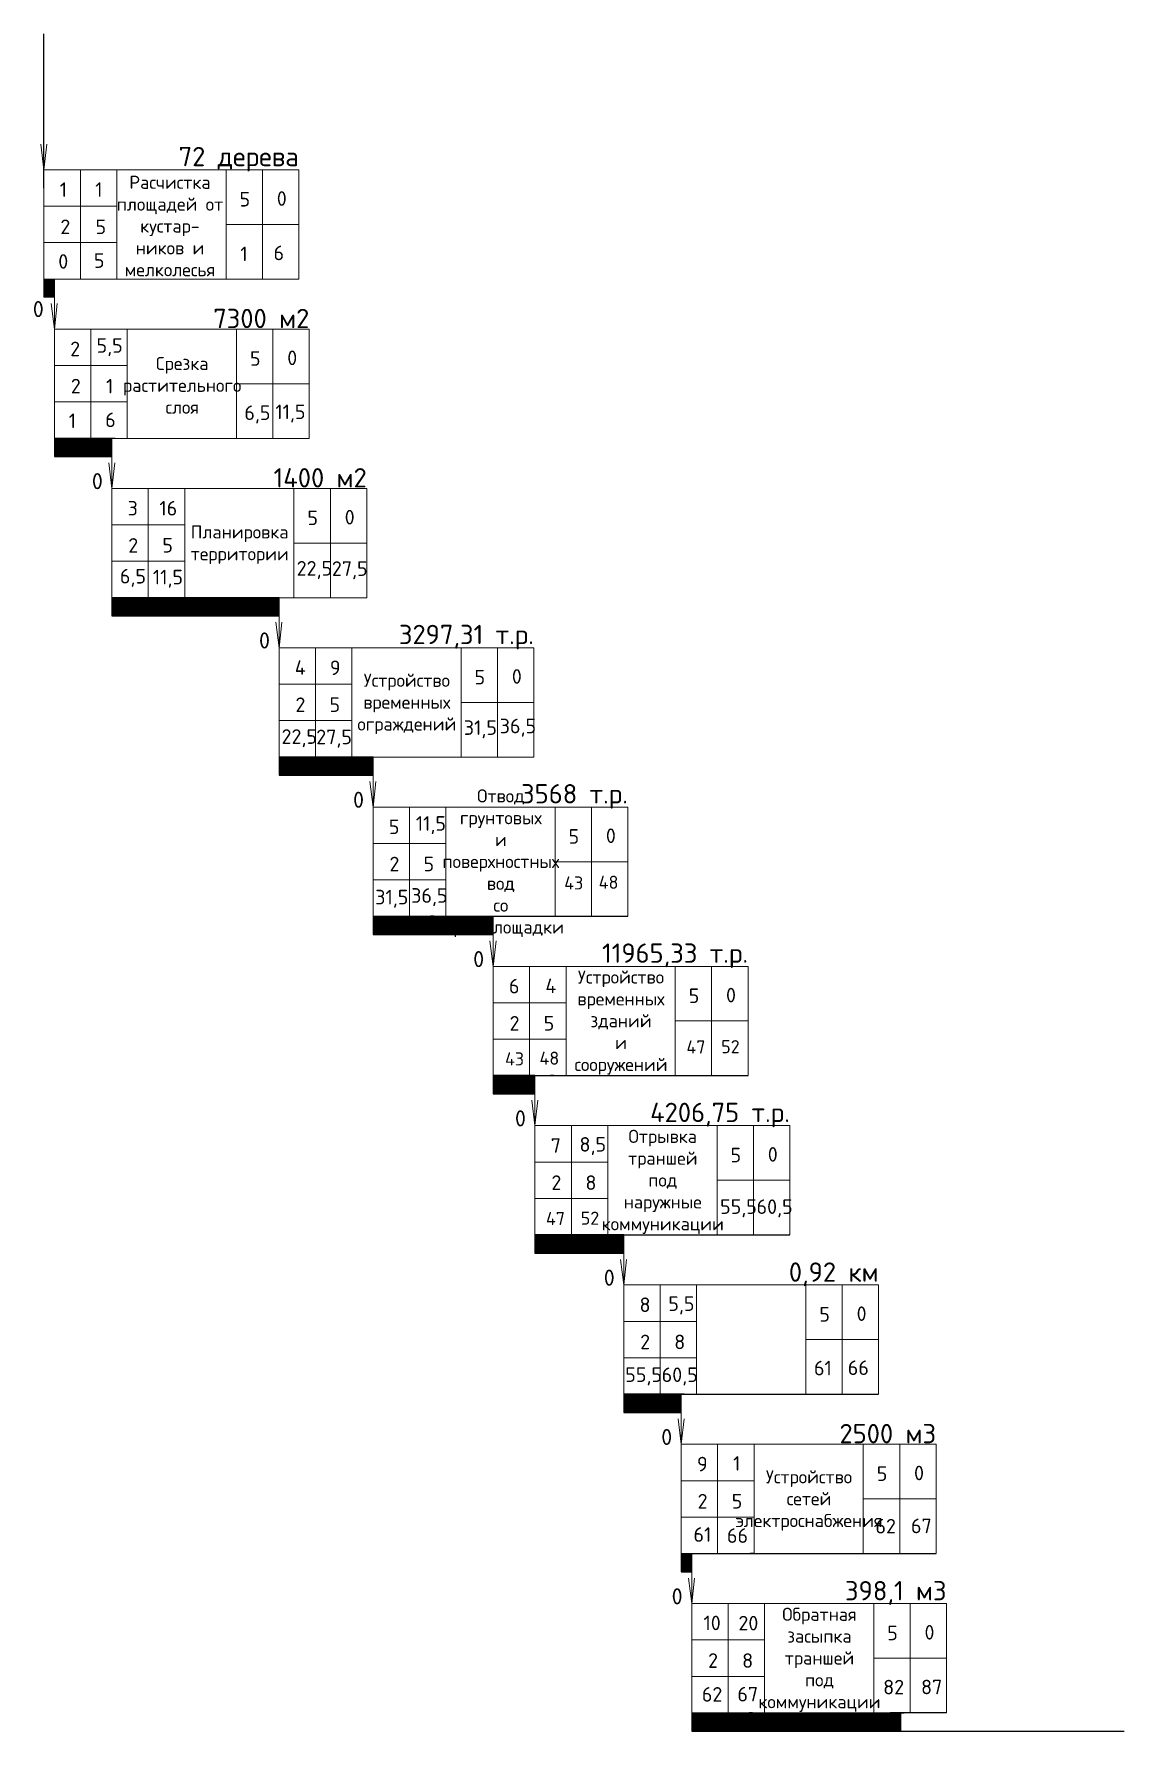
# Model space of a CAD drawing. Header units: millimetres. Extents: x -152693 to 518302, y -31658 to 793547.
# Drawn here: x -56301 to -39575, y 49087 to 75118 of the extents above; entities that cross this region are included whole.
import ezdxf

# ---------------------------------------------------------------- set-up
doc = ezdxf.new("R2010")
doc.units = ezdxf.units.MM
doc.styles.add('PDF ISOCPEUR', font='isocpeur.ttf')
doc.styles.add('ГОСТ 450', font='isocpeur.ttf', dxfattribs={"height": 450})

msp = doc.modelspace()

# ---------------------------------------------------------------- hatches: boundary and pattern name
at = {"lineweight": 20}
h = msp.add_hatch(color=1, dxfattribs=at)
h.dxf.hatch_style = 1
h.paths.add_polyline_path([(-56147.20368, 71078.40591), (-55986.91465, 71078.40591), (-55986.91465, 71357.75878), (-56147.20368, 71357.75878)])
h = msp.add_hatch(color=1, dxfattribs=at)
h.dxf.hatch_style = 1
h.paths.add_polyline_path([(-55986.91465, 68634.89492), (-55826.62561, 68634.89492), (-55826.62561, 68914.24779), (-55986.91465, 68914.24779)])
h = msp.add_hatch(color=1, dxfattribs=at)
h.dxf.hatch_style = 1
h.paths.add_polyline_path([(-55826.62561, 68634.89492), (-55666.33658, 68634.89492), (-55666.33658, 68914.24779), (-55826.62561, 68914.24779)])
h = msp.add_hatch(color=1, dxfattribs=at)
h.dxf.hatch_style = 1
h.paths.add_polyline_path([(-55666.33658, 68634.89492), (-55506.04755, 68634.89492), (-55506.04755, 68914.24779), (-55666.33658, 68914.24779)])
h = msp.add_hatch(color=1, dxfattribs=at)
h.dxf.hatch_style = 1
h.paths.add_polyline_path([(-55506.04755, 68634.89492), (-55345.75852, 68634.89492), (-55345.75852, 68914.24779), (-55506.04755, 68914.24779)])
h = msp.add_hatch(color=1, dxfattribs=at)
h.dxf.hatch_style = 1
h.paths.add_polyline_path([(-55345.75852, 68634.89492), (-55185.46949, 68634.89492), (-55185.46949, 68914.24779), (-55345.75852, 68914.24779)])
h = msp.add_hatch(color=1, dxfattribs=at)
h.dxf.hatch_style = 1
h.paths.add_polyline_path([(-55265.614, 68634.89492), (-55105.32497, 68634.89492), (-55105.32497, 68914.24779), (-55265.614, 68914.24779)])
h = msp.add_hatch(color=1, dxfattribs=at)
h.dxf.hatch_style = 1
h.paths.add_polyline_path([(-55105.32497, 66191.38394), (-54945.03594, 66191.38394), (-54945.03594, 66470.73681), (-55105.32497, 66470.73681)])
h = msp.add_hatch(color=1, dxfattribs=at)
h.dxf.hatch_style = 1
h.paths.add_polyline_path([(-54945.03594, 66191.38394), (-54784.74691, 66191.38394), (-54784.74691, 66470.73681), (-54945.03594, 66470.73681)])
h = msp.add_hatch(color=1, dxfattribs=at)
h.dxf.hatch_style = 1
h.paths.add_polyline_path([(-54784.74691, 66191.38394), (-54624.45788, 66191.38394), (-54624.45788, 66470.73681), (-54784.74691, 66470.73681)])
h = msp.add_hatch(color=1, dxfattribs=at)
h.dxf.hatch_style = 1
h.paths.add_polyline_path([(-54624.45788, 66191.38394), (-54464.16885, 66191.38394), (-54464.16885, 66470.73681), (-54624.45788, 66470.73681)])
h = msp.add_hatch(color=1, dxfattribs=at)
h.dxf.hatch_style = 1
h.paths.add_polyline_path([(-54464.16885, 66191.38394), (-54303.87982, 66191.38394), (-54303.87982, 66470.73681), (-54464.16885, 66470.73681)])
h = msp.add_hatch(color=1, dxfattribs=at)
h.dxf.hatch_style = 1
h.paths.add_polyline_path([(-54303.87982, 66191.38394), (-54143.59078, 66191.38394), (-54143.59078, 66470.73681), (-54303.87982, 66470.73681)])
h = msp.add_hatch(color=1, dxfattribs=at)
h.dxf.hatch_style = 1
h.paths.add_polyline_path([(-54143.59078, 66191.38394), (-53983.30175, 66191.38394), (-53983.30175, 66470.73681), (-54143.59078, 66470.73681)])
h = msp.add_hatch(color=1, dxfattribs=at)
h.dxf.hatch_style = 1
h.paths.add_polyline_path([(-53983.30175, 66191.38394), (-53823.01272, 66191.38394), (-53823.01272, 66470.73681), (-53983.30175, 66470.73681)])
h = msp.add_hatch(color=1, dxfattribs=at)
h.dxf.hatch_style = 1
h.paths.add_polyline_path([(-53823.01272, 66191.38394), (-53662.72369, 66191.38394), (-53662.72369, 66470.73681), (-53823.01272, 66470.73681)])
h = msp.add_hatch(color=1, dxfattribs=at)
h.dxf.hatch_style = 1
h.paths.add_polyline_path([(-53662.72369, 66191.38394), (-53502.43466, 66191.38394), (-53502.43466, 66470.73681), (-53662.72369, 66470.73681)])
h = msp.add_hatch(color=1, dxfattribs=at)
h.dxf.hatch_style = 1
h.paths.add_polyline_path([(-53502.43466, 66191.38394), (-53342.14563, 66191.38394), (-53342.14563, 66470.73681), (-53502.43466, 66470.73681)])
h = msp.add_hatch(color=1, dxfattribs=at)
h.dxf.hatch_style = 1
h.paths.add_polyline_path([(-53342.14563, 66191.38394), (-53181.8566, 66191.38394), (-53181.8566, 66470.73681), (-53342.14563, 66470.73681)])
h = msp.add_hatch(color=1, dxfattribs=at)
h.dxf.hatch_style = 1
h.paths.add_polyline_path([(-53181.8566, 66191.38394), (-53021.56756, 66191.38394), (-53021.56756, 66470.73681), (-53181.8566, 66470.73681)])
h = msp.add_hatch(color=1, dxfattribs=at)
h.dxf.hatch_style = 1
h.paths.add_polyline_path([(-53021.56756, 66191.38394), (-52861.27853, 66191.38394), (-52861.27853, 66470.73681), (-53021.56756, 66470.73681)])
h = msp.add_hatch(color=1, dxfattribs=at)
h.dxf.hatch_style = 1
h.paths.add_polyline_path([(-52861.27853, 66191.38394), (-52700.9895, 66191.38394), (-52700.9895, 66470.73681), (-52861.27853, 66470.73681)])
h = msp.add_hatch(color=1, dxfattribs=at)
h.dxf.hatch_style = 1
h.paths.add_polyline_path([(-52700.9895, 66191.38394), (-52540.70047, 66191.38394), (-52540.70047, 66470.73681), (-52700.9895, 66470.73681)])
h = msp.add_hatch(color=1, dxfattribs=at)
h.dxf.hatch_style = 1
h.paths.add_polyline_path([(-52540.70047, 63747.87295), (-52380.41144, 63747.87295), (-52380.41144, 64027.22582), (-52540.70047, 64027.22582)])
h = msp.add_hatch(color=1, dxfattribs=at)
h.dxf.hatch_style = 1
h.paths.add_polyline_path([(-52380.41144, 63747.87295), (-52220.12241, 63747.87295), (-52220.12241, 64027.22582), (-52380.41144, 64027.22582)])
h = msp.add_hatch(color=1, dxfattribs=at)
h.dxf.hatch_style = 1
h.paths.add_polyline_path([(-52220.12241, 63747.87295), (-52059.83338, 63747.87295), (-52059.83338, 64027.22582), (-52220.12241, 64027.22582)])
h = msp.add_hatch(color=1, dxfattribs=at)
h.dxf.hatch_style = 1
h.paths.add_polyline_path([(-52059.83338, 63747.87295), (-51899.54434, 63747.87295), (-51899.54434, 64027.22582), (-52059.83338, 64027.22582)])
h = msp.add_hatch(color=1, dxfattribs=at)
h.dxf.hatch_style = 1
h.paths.add_polyline_path([(-51899.54434, 63747.87295), (-51739.25531, 63747.87295), (-51739.25531, 64027.22582), (-51899.54434, 64027.22582)])
h = msp.add_hatch(color=1, dxfattribs=at)
h.dxf.hatch_style = 1
h.paths.add_polyline_path([(-51819.39983, 63747.87295), (-51659.1108, 63747.87295), (-51659.1108, 64027.22582), (-51819.39983, 64027.22582)])
h = msp.add_hatch(color=1, dxfattribs=at)
h.dxf.hatch_style = 1
h.paths.add_polyline_path([(-51659.1108, 63747.87295), (-51498.82177, 63747.87295), (-51498.82177, 64027.22582), (-51659.1108, 64027.22582)])
h = msp.add_hatch(color=1, dxfattribs=at)
h.dxf.hatch_style = 1
h.paths.add_polyline_path([(-51498.82177, 63747.87295), (-51338.53273, 63747.87295), (-51338.53273, 64027.22582), (-51498.82177, 64027.22582)])
h = msp.add_hatch(color=1, dxfattribs=at)
h.dxf.hatch_style = 1
h.paths.add_polyline_path([(-51338.53273, 63747.87295), (-51178.2437, 63747.87295), (-51178.2437, 64027.22582), (-51338.53273, 64027.22582)])
h = msp.add_hatch(color=1, dxfattribs=at)
h.dxf.hatch_style = 1
h.paths.add_polyline_path([(-51258.38822, 63747.87295), (-51098.09919, 63747.87295), (-51098.09919, 64027.22582), (-51258.38822, 64027.22582)])
h = msp.add_hatch(color=1, dxfattribs=at)
h.dxf.hatch_style = 1
h.paths.add_polyline_path([(-51098.09919, 61304.36197), (-50937.81016, 61304.36197), (-50937.81016, 61583.71484), (-51098.09919, 61583.71484)])
h = msp.add_hatch(color=1, dxfattribs=at)
h.dxf.hatch_style = 1
h.paths.add_polyline_path([(-50937.81016, 61304.36197), (-50777.52112, 61304.36197), (-50777.52112, 61583.71484), (-50937.81016, 61583.71484)])
h = msp.add_hatch(color=1, dxfattribs=at)
h.dxf.hatch_style = 1
h.paths.add_polyline_path([(-50777.52112, 61304.36197), (-50617.23209, 61304.36197), (-50617.23209, 61583.71484), (-50777.52112, 61583.71484)])
h = msp.add_hatch(color=1, dxfattribs=at)
h.dxf.hatch_style = 1
h.paths.add_polyline_path([(-50617.23209, 61304.36197), (-50456.94306, 61304.36197), (-50456.94306, 61583.71484), (-50617.23209, 61583.71484)])
h = msp.add_hatch(color=1, dxfattribs=at)
h.dxf.hatch_style = 1
h.paths.add_polyline_path([(-50456.94306, 61304.36197), (-50296.65403, 61304.36197), (-50296.65403, 61583.71484), (-50456.94306, 61583.71484)])
h = msp.add_hatch(color=1, dxfattribs=at)
h.dxf.hatch_style = 1
h.paths.add_polyline_path([(-50376.79855, 61304.36197), (-50216.50951, 61304.36197), (-50216.50951, 61583.71484), (-50376.79855, 61583.71484)])
h = msp.add_hatch(color=1, dxfattribs=at)
h.dxf.hatch_style = 1
h.paths.add_polyline_path([(-50216.50951, 61304.36197), (-50056.22048, 61304.36197), (-50056.22048, 61583.71484), (-50216.50951, 61583.71484)])
h = msp.add_hatch(color=1, dxfattribs=at)
h.dxf.hatch_style = 1
h.paths.add_polyline_path([(-50056.22048, 61304.36197), (-49895.93145, 61304.36197), (-49895.93145, 61583.71484), (-50056.22048, 61583.71484)])
h = msp.add_hatch(color=1, dxfattribs=at)
h.dxf.hatch_style = 1
h.paths.add_polyline_path([(-49895.93145, 61304.36197), (-49735.64242, 61304.36197), (-49735.64242, 61583.71484), (-49895.93145, 61583.71484)])
h = msp.add_hatch(color=1, dxfattribs=at)
h.dxf.hatch_style = 1
h.paths.add_polyline_path([(-49735.64242, 61304.36197), (-49575.35339, 61304.36197), (-49575.35339, 61583.71484), (-49735.64242, 61583.71484)])
h = msp.add_hatch(color=1, dxfattribs=at)
h.dxf.hatch_style = 1
h.paths.add_polyline_path([(-49575.35339, 61304.36197), (-49415.06436, 61304.36197), (-49415.06436, 61583.71484), (-49575.35339, 61583.71484)])
h = msp.add_hatch(color=1, dxfattribs=at)
h.dxf.hatch_style = 1
h.paths.add_polyline_path([(-49415.06436, 61304.36197), (-49254.77533, 61304.36197), (-49254.77533, 61583.71484), (-49415.06436, 61583.71484)])
h = msp.add_hatch(color=1, dxfattribs=at)
h.dxf.hatch_style = 1
h.paths.add_polyline_path([(-49254.77533, 58860.85098), (-49094.48629, 58860.85098), (-49094.48629, 59140.20385), (-49254.77533, 59140.20385)])
h = msp.add_hatch(color=1, dxfattribs=at)
h.dxf.hatch_style = 1
h.paths.add_polyline_path([(-49094.48629, 58860.85098), (-48934.19726, 58860.85098), (-48934.19726, 59140.20385), (-49094.48629, 59140.20385)])
h = msp.add_hatch(color=1, dxfattribs=at)
h.dxf.hatch_style = 1
h.paths.add_polyline_path([(-48934.19726, 58860.85098), (-48773.90823, 58860.85098), (-48773.90823, 59140.20385), (-48934.19726, 59140.20385)])
h = msp.add_hatch(color=1, dxfattribs=at)
h.dxf.hatch_style = 1
h.paths.add_polyline_path([(-48773.90823, 58860.85098), (-48613.6192, 58860.85098), (-48613.6192, 59140.20385), (-48773.90823, 59140.20385)])
h = msp.add_hatch(color=1, dxfattribs=at)
h.dxf.hatch_style = 1
h.paths.add_polyline_path([(-48613.6192, 56417.34), (-48453.33017, 56417.34), (-48453.33017, 56696.69287), (-48613.6192, 56696.69287)])
h = msp.add_hatch(color=1, dxfattribs=at)
h.dxf.hatch_style = 1
h.paths.add_polyline_path([(-48453.33017, 56417.34), (-48293.04114, 56417.34), (-48293.04114, 56696.69287), (-48453.33017, 56696.69287)])
h = msp.add_hatch(color=1, dxfattribs=at)
h.dxf.hatch_style = 1
h.paths.add_polyline_path([(-48293.04114, 56417.34), (-48132.75211, 56417.34), (-48132.75211, 56696.69287), (-48293.04114, 56696.69287)])
h = msp.add_hatch(color=1, dxfattribs=at)
h.dxf.hatch_style = 1
h.paths.add_polyline_path([(-48132.75211, 56417.34), (-47972.46307, 56417.34), (-47972.46307, 56696.69287), (-48132.75211, 56696.69287)])
h = msp.add_hatch(color=1, dxfattribs=at)
h.dxf.hatch_style = 1
h.paths.add_polyline_path([(-47972.46307, 56417.34), (-47812.17404, 56417.34), (-47812.17404, 56696.69287), (-47972.46307, 56696.69287)])
h = msp.add_hatch(color=1, dxfattribs=at)
h.dxf.hatch_style = 1
h.paths.add_polyline_path([(-47812.17404, 56417.34), (-47651.88501, 56417.34), (-47651.88501, 56696.69287), (-47812.17404, 56696.69287)])
h = msp.add_hatch(color=1, dxfattribs=at)
h.dxf.hatch_style = 1
h.paths.add_polyline_path([(-47651.88501, 56417.34), (-47491.59598, 56417.34), (-47491.59598, 56696.69287), (-47651.88501, 56696.69287)])
h = msp.add_hatch(color=1, dxfattribs=at)
h.dxf.hatch_style = 1
h.paths.add_polyline_path([(-47491.59598, 56417.34), (-47331.30695, 56417.34), (-47331.30695, 56696.69287), (-47491.59598, 56696.69287)])
h = msp.add_hatch(color=1, dxfattribs=at)
h.dxf.hatch_style = 1
h.paths.add_polyline_path([(-47411.45146, 56417.34), (-47251.16243, 56417.34), (-47251.16243, 56696.69287), (-47411.45146, 56696.69287)])
h = msp.add_hatch(color=1, dxfattribs=at)
h.dxf.hatch_style = 1
h.paths.add_polyline_path([(-47251.16243, 53973.82901), (-47090.8734, 53973.82901), (-47090.8734, 54253.18189), (-47251.16243, 54253.18189)])
h = msp.add_hatch(color=1, dxfattribs=at)
h.dxf.hatch_style = 1
h.paths.add_polyline_path([(-47090.8734, 53973.82901), (-46930.58437, 53973.82901), (-46930.58437, 54253.18189), (-47090.8734, 54253.18189)])
h = msp.add_hatch(color=1, dxfattribs=at)
h.dxf.hatch_style = 1
h.paths.add_polyline_path([(-46930.58437, 53973.82901), (-46770.29534, 53973.82901), (-46770.29534, 54253.18189), (-46930.58437, 54253.18189)])
h = msp.add_hatch(color=1, dxfattribs=at)
h.dxf.hatch_style = 1
h.paths.add_polyline_path([(-46770.29534, 53973.82901), (-46610.00631, 53973.82901), (-46610.00631, 54253.18189), (-46770.29534, 54253.18189)])
h = msp.add_hatch(color=1, dxfattribs=at)
h.dxf.hatch_style = 1
h.paths.add_polyline_path([(-46610.00631, 53973.82901), (-46449.71728, 53973.82901), (-46449.71728, 54253.18189), (-46610.00631, 54253.18189)])
h = msp.add_hatch(color=1, dxfattribs=at)
h.dxf.hatch_style = 1
h.paths.add_polyline_path([(-46529.86179, 53973.82901), (-46369.57276, 53973.82901), (-46369.57276, 54253.18189), (-46529.86179, 54253.18189)])
h = msp.add_hatch(color=1, dxfattribs=at)
h.dxf.hatch_style = 1
h.paths.add_polyline_path([(-46369.57276, 51530.31803), (-46209.28373, 51530.31803), (-46209.28373, 51809.6709), (-46369.57276, 51809.6709)])
h = msp.add_hatch(color=1, dxfattribs=at)
h.dxf.hatch_style = 1
h.paths.add_polyline_path([(-46209.28373, 49086.80704), (-46048.9947, 49086.80704), (-46048.9947, 49366.15992), (-46209.28373, 49366.15992)])
h = msp.add_hatch(color=1, dxfattribs=at)
h.dxf.hatch_style = 1
h.paths.add_polyline_path([(-46048.9947, 49086.80704), (-45888.70567, 49086.80704), (-45888.70567, 49366.15992), (-46048.9947, 49366.15992)])
h = msp.add_hatch(color=1, dxfattribs=at)
h.dxf.hatch_style = 1
h.paths.add_polyline_path([(-45888.70567, 49086.80704), (-45728.41663, 49086.80704), (-45728.41663, 49366.15992), (-45888.70567, 49366.15992)])
h = msp.add_hatch(color=1, dxfattribs=at)
h.dxf.hatch_style = 1
h.paths.add_polyline_path([(-45728.41663, 49086.80704), (-45568.1276, 49086.80704), (-45568.1276, 49366.15992), (-45728.41663, 49366.15992)])
h = msp.add_hatch(color=1, dxfattribs=at)
h.dxf.hatch_style = 1
h.paths.add_polyline_path([(-45568.1276, 49086.80704), (-45407.83857, 49086.80704), (-45407.83857, 49366.15992), (-45568.1276, 49366.15992)])
h = msp.add_hatch(color=1, dxfattribs=at)
h.dxf.hatch_style = 1
h.paths.add_polyline_path([(-45407.83857, 49086.80704), (-45247.54954, 49086.80704), (-45247.54954, 49366.15992), (-45407.83857, 49366.15992)])
h = msp.add_hatch(color=1, dxfattribs=at)
h.dxf.hatch_style = 1
h.paths.add_polyline_path([(-45247.54954, 49086.80704), (-45087.26051, 49086.80704), (-45087.26051, 49366.15992), (-45247.54954, 49366.15992)])
h = msp.add_hatch(color=1, dxfattribs=at)
h.dxf.hatch_style = 1
h.paths.add_polyline_path([(-45087.26051, 49086.80704), (-44926.97148, 49086.80704), (-44926.97148, 49366.15992), (-45087.26051, 49366.15992)])
h = msp.add_hatch(color=1, dxfattribs=at)
h.dxf.hatch_style = 1
h.paths.add_polyline_path([(-44926.97148, 49086.80704), (-44766.68245, 49086.80704), (-44766.68245, 49366.15992), (-44926.97148, 49366.15992)])
h = msp.add_hatch(color=1, dxfattribs=at)
h.dxf.hatch_style = 1
h.paths.add_polyline_path([(-44766.68245, 49086.80704), (-44606.39341, 49086.80704), (-44606.39341, 49366.15992), (-44766.68245, 49366.15992)])
h = msp.add_hatch(color=1, dxfattribs=at)
h.dxf.hatch_style = 1
h.paths.add_polyline_path([(-44606.39341, 49086.80704), (-44446.10438, 49086.80704), (-44446.10438, 49366.15992), (-44606.39341, 49366.15992)])
h = msp.add_hatch(color=1, dxfattribs=at)
h.dxf.hatch_style = 1
h.paths.add_polyline_path([(-44446.10438, 49086.80704), (-44285.81535, 49086.80704), (-44285.81535, 49366.15992), (-44446.10438, 49366.15992)])
h = msp.add_hatch(color=1, dxfattribs=at)
h.dxf.hatch_style = 1
h.paths.add_polyline_path([(-44285.81535, 49086.80704), (-44125.52632, 49086.80704), (-44125.52632, 49366.15992), (-44285.81535, 49366.15992)])
h = msp.add_hatch(color=1, dxfattribs=at)
h.dxf.hatch_style = 1
h.paths.add_polyline_path([(-44125.52632, 49086.80704), (-43965.23729, 49086.80704), (-43965.23729, 49366.15992), (-44125.52632, 49366.15992)])
h = msp.add_hatch(color=1, dxfattribs=at)
h.dxf.hatch_style = 1
h.paths.add_polyline_path([(-43965.23729, 49086.80704), (-43804.94826, 49086.80704), (-43804.94826, 49366.15992), (-43965.23729, 49366.15992)])
h = msp.add_hatch(color=1, dxfattribs=at)
h.dxf.hatch_style = 1
h.paths.add_polyline_path([(-43804.94826, 49086.80704), (-43644.65923, 49086.80704), (-43644.65923, 49366.15992), (-43804.94826, 49366.15992)])
h = msp.add_hatch(color=1, dxfattribs=at)
h.dxf.hatch_style = 1
h.paths.add_polyline_path([(-43644.65923, 49086.80704), (-43484.37019, 49086.80704), (-43484.37019, 49366.15992), (-43644.65923, 49366.15992)])
h = msp.add_hatch(color=1, dxfattribs=at)
h.dxf.hatch_style = 1
h.paths.add_polyline_path([(-43484.37019, 49086.80704), (-43324.08116, 49086.80704), (-43324.08116, 49366.15992), (-43484.37019, 49366.15992)])
h = msp.add_hatch(color=1, dxfattribs=at)
h.dxf.hatch_style = 1
h.paths.add_polyline_path([(-43324.08116, 49086.80704), (-43163.79213, 49086.80704), (-43163.79213, 49366.15992), (-43324.08116, 49366.15992)])
h = msp.add_hatch(color=1, dxfattribs=at)
h.dxf.hatch_style = 1
h.paths.add_polyline_path([(-43163.79213, 49086.80704), (-43003.5031, 49086.80704), (-43003.5031, 49366.15992), (-43163.79213, 49366.15992)])

# ---------------------------------------------------------------- linework, layer by layer
for p, q in [((-56147.20368, 73033.87601), (-56147.20368, 75117.82155)), ((-56147.20368, 72754.52314), (-56147.20368, 73033.87601)), ((-55986.91465, 71078.40591), (-56147.20368, 71078.40591)), ((-55986.91465, 68914.24779), (-55986.91465, 68634.89492)), ((-55105.32497, 68914.24779), (-55986.91465, 68914.24779)), ((-55055.7384, 68914.24779), (-55105.32497, 68914.24779)), ((-55105.32497, 68634.89492), (-55105.32497, 68914.24779)), ((-55986.91465, 68634.89492), (-55105.32497, 68634.89492)), ((-55105.32497, 66470.73681), (-55105.32497, 66191.38394)), ((-52540.70047, 66470.73681), (-55105.32497, 66470.73681)), ((-54174.14873, 66470.73681), (-54223.7353, 66470.73681)), ((-52540.70047, 66191.38394), (-52540.70047, 66470.73681)), ((-55105.32497, 66191.38394), (-52540.70047, 66191.38394)), ((-52540.70047, 64027.22582), (-51398.94158, 64027.22582)), ((-52540.70047, 64027.22582), (-52540.70047, 63747.87295)), ((-51098.09919, 64027.22582), (-52540.70047, 64027.22582)), ((-51609.52423, 64027.22582), (-51659.1108, 64027.22582)), ((-51098.09919, 63747.87295), (-51098.09919, 64027.22582)), ((-52540.70047, 63747.87295), (-51098.09919, 63747.87295)), ((-51098.09919, 61583.71484), (-49956.3403, 61583.71484)), ((-51098.09919, 61583.71484), (-47187.15897, 61583.71484)), ((-51098.09919, 61583.71484), (-51098.09919, 61304.36197)), ((-50166.92295, 61583.71484), (-50216.50951, 61583.71484)), ((-49254.77533, 61304.36197), (-49254.77533, 61583.71484)), ((-51098.09919, 61304.36197), (-49254.77533, 61304.36197)), ((-49254.77533, 59140.20385), (-48113.01644, 59140.20385)), ((-49254.77533, 59140.20385), (-45343.83511, 59140.20385)), ((-49254.77533, 59140.20385), (-49254.77533, 58860.85098)), ((-48613.6192, 59140.20385), (-49254.77533, 59140.20385)), ((-48613.6192, 58860.85098), (-48613.6192, 59140.20385)), ((-48323.59908, 59140.20385), (-48373.18565, 59140.20385)), ((-49254.77533, 58860.85098), (-48613.6192, 58860.85098)), ((-48613.6192, 56696.69287), (-47471.86031, 56696.69287)), ((-48613.6192, 56696.69287), (-44702.67899, 56696.69287)), ((-48613.6192, 56696.69287), (-44702.67899, 56696.69287)), ((-48613.6192, 56696.69287), (-48613.6192, 56417.34)), ((-47251.16243, 56696.69287), (-48613.6192, 56696.69287)), ((-47682.44296, 56696.69287), (-47732.02953, 56696.69287)), ((-47251.16243, 56417.34), (-47251.16243, 56696.69287)), ((-48613.6192, 56417.34), (-47251.16243, 56417.34)), ((-47251.16243, 54253.18189), (-46109.40355, 54253.18189)), ((-47251.16243, 54253.18189), (-43340.22222, 54253.18189)), ((-47251.16243, 54253.18189), (-43340.22222, 54253.18189)), ((-47251.16243, 54253.18189), (-45295.69233, 54253.18189)), ((-47251.16243, 54253.18189), (-47251.16243, 53973.82901)), ((-46369.57276, 54253.18189), (-47251.16243, 54253.18189)), ((-46319.98619, 54253.18189), (-46369.57276, 54253.18189)), ((-46369.57276, 53973.82901), (-46369.57276, 54253.18189)), ((-47251.16243, 53973.82901), (-46369.57276, 53973.82901)), ((-46369.57276, 51809.6709), (-44999.4621, 51809.6709)), ((-46369.57276, 51809.6709), (-42458.63255, 51809.6709)), ((-46369.57276, 51809.6709), (-42458.63255, 51809.6709)), ((-46369.57276, 51809.6709), (-44414.10265, 51809.6709)), ((-46369.57276, 51809.6709), (-46369.57276, 51530.31803)), ((-46209.28373, 51530.31803), (-46209.28373, 51809.6709)), ((-45252.16127, 51809.6709), (-45311.66515, 51809.6709)), ((-46369.57276, 51530.31803), (-46209.28373, 51530.31803)), ((-46209.28373, 49366.15992), (-45067.52484, 49366.15992)), ((-46209.28373, 49366.15992), (-42950.16688, 49366.15992)), ((-46209.28373, 49366.15992), (-42950.16688, 49366.15992)), ((-46209.28373, 49366.15992), (-44579.72531, 49366.15992)), ((-46209.28373, 49366.15992), (-42950.16688, 49366.15992)), ((-46209.28373, 49366.15992), (-46209.28373, 49086.80704)), ((-45278.10749, 49366.15992), (-45327.69406, 49366.15992)), ((-42298.34352, 49366.15992), (-43163.79213, 49366.15992)), ((-43003.5031, 49086.80704), (-43003.5031, 49366.15992)), ((-43003.5031, 49366.15992), (-43003.5031, 49086.80704)), ((-43003.5031, 49086.80704), (-43003.5031, 49366.15992)), ((-46209.28373, 49086.80704), (-43003.5031, 49086.80704)), ((-43885.09277, 49086.80704), (-39574.82716, 49086.80704))]:
    msp.add_line(p, q)
for p, q in [((-52236.26346, 73033.87601), (-56147.20368, 73033.87601)), ((-55588.49793, 73033.87601), (-55588.49793, 71357.75878)), ((-55029.79219, 73033.87601), (-55029.79219, 71357.75878)), ((-53353.67495, 73033.87601), (-53353.67495, 71357.75878)), ((-52794.96921, 73033.87601), (-52794.96921, 71357.75878)), ((-52236.26346, 73033.87601), (-52236.26346, 71357.75878)), ((-56147.20368, 72754.52314), (-56147.20368, 71357.75878)), ((-56147.20368, 72475.17027), (-55029.79219, 72475.17027)), ((-53353.67495, 72195.8174), (-52236.26346, 72195.8174)), ((-56147.20368, 71916.46452), (-55029.79219, 71916.46452)), ((-56147.20368, 71357.75878), (-52236.26346, 71357.75878)), ((-52075.97443, 70590.36503), (-55986.91465, 70590.36503)), ((-55428.2089, 70590.36503), (-55428.2089, 68914.24779)), ((-54869.50316, 70590.36503), (-54869.50316, 68914.24779)), ((-53193.38592, 70590.36503), (-53193.38592, 68914.24779)), ((-52634.68018, 70590.36503), (-52634.68018, 68914.24779)), ((-52075.97443, 70590.36503), (-52075.97443, 68914.24779)), ((-55986.91465, 70311.01216), (-55986.91465, 68914.24779)), ((-55986.91465, 70031.65928), (-54869.50316, 70031.65928)), ((-53193.38592, 69752.30641), (-52075.97443, 69752.30641)), ((-55986.91465, 69472.95354), (-54869.50316, 69472.95354)), ((-55986.91465, 68914.24779), (-52075.97443, 68914.24779)), ((-51194.38476, 68146.85404), (-55105.32497, 68146.85404)), ((-54546.61923, 68146.85404), (-54546.61923, 66470.73681)), ((-53987.91348, 68146.85404), (-53987.91348, 66470.73681)), ((-52311.79625, 68146.85404), (-52311.79625, 66470.73681)), ((-51753.0905, 68146.85404), (-51753.0905, 66470.73681)), ((-51194.38476, 68146.85404), (-51194.38476, 66470.73681)), ((-55105.32497, 67867.50117), (-55105.32497, 66470.73681)), ((-55105.32497, 67588.1483), (-53987.91348, 67588.1483)), ((-52311.79625, 67308.79543), (-51194.38476, 67308.79543)), ((-55105.32497, 67029.44255), (-53987.91348, 67029.44255)), ((-55105.32497, 66470.73681), (-51194.38476, 66470.73681)), ((-48629.76026, 65703.34306), (-52540.70047, 65703.34306)), ((-51981.99473, 65703.34306), (-51981.99473, 64027.22582)), ((-51423.28898, 65703.34306), (-51423.28898, 64027.22582)), ((-49747.17175, 65703.34306), (-49747.17175, 64027.22582)), ((-49188.466, 65703.34306), (-49188.466, 64027.22582)), ((-48629.76026, 65703.34306), (-48629.76026, 64027.22582)), ((-52540.70047, 65423.99019), (-52540.70047, 64027.22582)), ((-52540.70047, 65144.63731), (-51423.28898, 65144.63731)), ((-49747.17175, 64865.28444), (-48629.76026, 64865.28444)), ((-52540.70047, 64585.93157), (-51423.28898, 64585.93157)), ((-52540.70047, 64027.22582), (-48629.76026, 64027.22582)), ((-47187.15897, 63259.83207), (-51098.09919, 63259.83207)), ((-50539.39344, 63259.83207), (-50539.39344, 61583.71484)), ((-49980.6877, 63259.83207), (-49980.6877, 61583.71484)), ((-48304.57046, 63259.83207), (-48304.57046, 61583.71484)), ((-47745.86472, 63259.83207), (-47745.86472, 61583.71484)), ((-47187.15897, 63259.83207), (-47187.15897, 61583.71484)), ((-51098.09919, 62980.4792), (-51098.09919, 61583.71484)), ((-51098.09919, 62701.12633), (-49980.6877, 62701.12633)), ((-48304.57046, 62421.77346), (-47187.15897, 62421.77346)), ((-51098.09919, 62142.42058), (-49980.6877, 62142.42058)), ((-51098.09919, 61583.71484), (-47187.15897, 61583.71484)), ((-45343.83511, 60816.32109), (-49254.77533, 60816.32109)), ((-48696.06958, 60816.32109), (-48696.06958, 59140.20385)), ((-48137.36384, 60816.32109), (-48137.36384, 59140.20385)), ((-46461.2466, 60816.32109), (-46461.2466, 59140.20385)), ((-45902.54086, 60816.32109), (-45902.54086, 59140.20385)), ((-45343.83511, 60816.32109), (-45343.83511, 59140.20385)), ((-49254.77533, 60536.96822), (-49254.77533, 59140.20385)), ((-49254.77533, 60257.61534), (-48137.36384, 60257.61534)), ((-46461.2466, 59978.26247), (-45343.83511, 59978.26247)), ((-49254.77533, 59698.9096), (-48137.36384, 59698.9096)), ((-49254.77533, 59140.20385), (-45343.83511, 59140.20385)), ((-44702.67899, 58372.8101), (-48613.6192, 58372.8101)), ((-48054.91346, 58372.8101), (-48054.91346, 56696.69287)), ((-47496.20771, 58372.8101), (-47496.20771, 56696.69287)), ((-45820.09048, 58372.8101), (-45820.09048, 56696.69287)), ((-45261.38473, 58372.8101), (-45261.38473, 56696.69287)), ((-44702.67899, 58372.8101), (-44702.67899, 56696.69287)), ((-48613.6192, 58093.45723), (-48613.6192, 56696.69287)), ((-48613.6192, 57814.10436), (-47496.20771, 57814.10436)), ((-45820.09048, 57534.75149), (-44702.67899, 57534.75149)), ((-48613.6192, 57255.39861), (-47496.20771, 57255.39861)), ((-48613.6192, 56696.69287), (-44702.67899, 56696.69287)), ((-43340.22222, 55929.29912), (-47251.16243, 55929.29912)), ((-46692.45669, 55929.29912), (-46692.45669, 54253.18189)), ((-46133.75094, 55929.29912), (-46133.75094, 54253.18189)), ((-44457.63371, 55929.29912), (-44457.63371, 54253.18189)), ((-43898.92797, 55929.29912), (-43898.92797, 54253.18189)), ((-43340.22222, 55929.29912), (-43340.22222, 54253.18189)), ((-47251.16243, 55649.94625), (-47251.16243, 54253.18189)), ((-47251.16243, 55370.59337), (-46133.75094, 55370.59337)), ((-44457.63371, 55091.2405), (-43340.22222, 55091.2405)), ((-47251.16243, 54811.88763), (-46133.75094, 54811.88763)), ((-47251.16243, 54253.18189), (-43340.22222, 54253.18189)), ((-42458.63255, 53485.78813), (-46369.57276, 53485.78813)), ((-45810.86702, 53485.78813), (-45810.86702, 51809.6709)), ((-45252.16127, 53485.78813), (-45252.16127, 51809.6709)), ((-43576.04404, 53485.78813), (-43576.04404, 51809.6709)), ((-43017.33829, 53485.78813), (-43017.33829, 51809.6709)), ((-42458.63255, 53485.78813), (-42458.63255, 51809.6709)), ((-46369.57276, 53206.43526), (-46369.57276, 51809.6709)), ((-46369.57276, 52927.08239), (-45252.16127, 52927.08239)), ((-43576.04404, 52647.72952), (-42458.63255, 52647.72952)), ((-46369.57276, 52368.37664), (-45252.16127, 52368.37664)), ((-46369.57276, 51809.6709), (-42458.63255, 51809.6709)), ((-42298.34352, 51042.27715), (-46209.28373, 51042.27715)), ((-45650.57798, 51042.27715), (-45650.57798, 49366.15992)), ((-45091.87224, 51042.27715), (-45091.87224, 49366.15992)), ((-43415.75501, 51042.27715), (-43415.75501, 49366.15992)), ((-42857.04926, 51042.27715), (-42857.04926, 49366.15992)), ((-42298.34352, 51042.27715), (-42298.34352, 49366.15992)), ((-46209.28373, 50762.92428), (-46209.28373, 49366.15992)), ((-46209.28373, 50483.5714), (-45091.87224, 50483.5714)), ((-43415.75501, 50204.21853), (-42298.34352, 50204.21853)), ((-46209.28373, 49924.86566), (-45091.87224, 49924.86566)), ((-46209.28373, 49366.15992), (-42950.16688, 49366.15992))]:
    msp.add_line(p, q, dxfattribs=at)
for points in [[(-56102.66127, 73425.84922), (-56147.20368, 73033.87601), (-56196.20033, 73425.84922)], [(-55986.91465, 71357.75878), (-55986.91465, 70311.01216)], [(-55942.37224, 70982.33823), (-55986.91465, 70590.36503), (-56035.9113, 70982.33823)], [(-55105.32497, 68914.24779), (-55105.32497, 67867.50117)], [(-55060.78256, 68538.82725), (-55105.32497, 68146.85404), (-55154.32162, 68538.82725)], [(-52540.70047, 66470.73681), (-52540.70047, 65423.99019)], [(-52496.15806, 66095.31626), (-52540.70047, 65703.34306), (-52589.69712, 66095.31626)], [(-51098.09919, 64027.22582), (-51098.09919, 62980.4792)], [(-51053.55678, 63651.80528), (-51098.09919, 63259.83207), (-51147.09584, 63651.80528)], [(-49254.77533, 61583.71484), (-49254.77533, 60536.96822)], [(-49210.23292, 61208.29429), (-49254.77533, 60816.32109), (-49303.77198, 61208.29429)], [(-48613.6192, 59140.20385), (-48613.6192, 58093.45723)], [(-48569.07679, 58764.78331), (-48613.6192, 58372.8101), (-48662.61585, 58764.78331)], [(-47251.16243, 56696.69287), (-47251.16243, 55649.94625)], [(-47206.62002, 56321.27232), (-47251.16243, 55929.29912), (-47300.15908, 56321.27232)], [(-46369.57276, 54253.18189), (-46369.57276, 53206.43526)], [(-46325.03035, 53877.76134), (-46369.57276, 53485.78813), (-46418.56941, 53877.76134)], [(-46209.28373, 51809.6709), (-46209.28373, 50762.92428)], [(-46164.74132, 51434.25035), (-46209.28373, 51042.27715), (-46258.28038, 51434.25035)]]:
    msp.add_lwpolyline(points, dxfattribs=at)
at = {"color": 18, "lineweight": 20, "true_color": 0x000000}
msp.add_lwpolyline([(-56147.20368, 71357.75878), (-55986.91465, 71357.75878), (-55986.91465, 71078.40591), (-56147.20368, 71078.40591)], close=True, dxfattribs=at)
at = {"color": 1, "lineweight": 20}
for points in [[(-55986.91465, 68914.24779), (-55826.62561, 68914.24779), (-55826.62561, 68634.89492), (-55986.91465, 68634.89492)], [(-55826.62561, 68914.24779), (-55666.33658, 68914.24779), (-55666.33658, 68634.89492), (-55826.62561, 68634.89492)], [(-55666.33658, 68914.24779), (-55506.04755, 68914.24779), (-55506.04755, 68634.89492), (-55666.33658, 68634.89492)], [(-55506.04755, 68914.24779), (-55345.75852, 68914.24779), (-55345.75852, 68634.89492), (-55506.04755, 68634.89492)], [(-55345.75852, 68914.24779), (-55185.46949, 68914.24779), (-55185.46949, 68634.89492), (-55345.75852, 68634.89492)], [(-55265.614, 68914.24779), (-55105.32497, 68914.24779), (-55105.32497, 68634.89492), (-55265.614, 68634.89492)], [(-55105.32497, 66470.73681), (-54945.03594, 66470.73681), (-54945.03594, 66191.38394), (-55105.32497, 66191.38394)], [(-54945.03594, 66470.73681), (-54784.74691, 66470.73681), (-54784.74691, 66191.38394), (-54945.03594, 66191.38394)], [(-54784.74691, 66470.73681), (-54624.45788, 66470.73681), (-54624.45788, 66191.38394), (-54784.74691, 66191.38394)], [(-54624.45788, 66470.73681), (-54464.16885, 66470.73681), (-54464.16885, 66191.38394), (-54624.45788, 66191.38394)], [(-54464.16885, 66470.73681), (-54303.87982, 66470.73681), (-54303.87982, 66191.38394), (-54464.16885, 66191.38394)], [(-54303.87982, 66470.73681), (-54143.59078, 66470.73681), (-54143.59078, 66191.38394), (-54303.87982, 66191.38394)], [(-54143.59078, 66470.73681), (-53983.30175, 66470.73681), (-53983.30175, 66191.38394), (-54143.59078, 66191.38394)], [(-53983.30175, 66470.73681), (-53823.01272, 66470.73681), (-53823.01272, 66191.38394), (-53983.30175, 66191.38394)], [(-53823.01272, 66470.73681), (-53662.72369, 66470.73681), (-53662.72369, 66191.38394), (-53823.01272, 66191.38394)], [(-53662.72369, 66470.73681), (-53502.43466, 66470.73681), (-53502.43466, 66191.38394), (-53662.72369, 66191.38394)], [(-53502.43466, 66470.73681), (-53342.14563, 66470.73681), (-53342.14563, 66191.38394), (-53502.43466, 66191.38394)], [(-53342.14563, 66470.73681), (-53181.8566, 66470.73681), (-53181.8566, 66191.38394), (-53342.14563, 66191.38394)], [(-53181.8566, 66470.73681), (-53021.56756, 66470.73681), (-53021.56756, 66191.38394), (-53181.8566, 66191.38394)], [(-53021.56756, 66470.73681), (-52861.27853, 66470.73681), (-52861.27853, 66191.38394), (-53021.56756, 66191.38394)], [(-52861.27853, 66470.73681), (-52700.9895, 66470.73681), (-52700.9895, 66191.38394), (-52861.27853, 66191.38394)], [(-52700.9895, 66470.73681), (-52540.70047, 66470.73681), (-52540.70047, 66191.38394), (-52700.9895, 66191.38394)], [(-52540.70047, 64027.22582), (-52380.41144, 64027.22582), (-52380.41144, 63747.87295), (-52540.70047, 63747.87295)], [(-52380.41144, 64027.22582), (-52220.12241, 64027.22582), (-52220.12241, 63747.87295), (-52380.41144, 63747.87295)], [(-52220.12241, 64027.22582), (-52059.83338, 64027.22582), (-52059.83338, 63747.87295), (-52220.12241, 63747.87295)], [(-52059.83338, 64027.22582), (-51899.54434, 64027.22582), (-51899.54434, 63747.87295), (-52059.83338, 63747.87295)], [(-51899.54434, 64027.22582), (-51739.25531, 64027.22582), (-51739.25531, 63747.87295), (-51899.54434, 63747.87295)], [(-51819.39983, 64027.22582), (-51659.1108, 64027.22582), (-51659.1108, 63747.87295), (-51819.39983, 63747.87295)], [(-51659.1108, 64027.22582), (-51498.82177, 64027.22582), (-51498.82177, 63747.87295), (-51659.1108, 63747.87295)], [(-51498.82177, 64027.22582), (-51338.53273, 64027.22582), (-51338.53273, 63747.87295), (-51498.82177, 63747.87295)], [(-51338.53273, 64027.22582), (-51178.2437, 64027.22582), (-51178.2437, 63747.87295), (-51338.53273, 63747.87295)], [(-51258.38822, 64027.22582), (-51098.09919, 64027.22582), (-51098.09919, 63747.87295), (-51258.38822, 63747.87295)], [(-51098.09919, 61583.71484), (-50937.81016, 61583.71484), (-50937.81016, 61304.36197), (-51098.09919, 61304.36197)], [(-50937.81016, 61583.71484), (-50777.52112, 61583.71484), (-50777.52112, 61304.36197), (-50937.81016, 61304.36197)], [(-50777.52112, 61583.71484), (-50617.23209, 61583.71484), (-50617.23209, 61304.36197), (-50777.52112, 61304.36197)], [(-50617.23209, 61583.71484), (-50456.94306, 61583.71484), (-50456.94306, 61304.36197), (-50617.23209, 61304.36197)], [(-50456.94306, 61583.71484), (-50296.65403, 61583.71484), (-50296.65403, 61304.36197), (-50456.94306, 61304.36197)], [(-50376.79855, 61583.71484), (-50216.50951, 61583.71484), (-50216.50951, 61304.36197), (-50376.79855, 61304.36197)], [(-50216.50951, 61583.71484), (-50056.22048, 61583.71484), (-50056.22048, 61304.36197), (-50216.50951, 61304.36197)], [(-50056.22048, 61583.71484), (-49895.93145, 61583.71484), (-49895.93145, 61304.36197), (-50056.22048, 61304.36197)], [(-49895.93145, 61583.71484), (-49735.64242, 61583.71484), (-49735.64242, 61304.36197), (-49895.93145, 61304.36197)], [(-49735.64242, 61583.71484), (-49575.35339, 61583.71484), (-49575.35339, 61304.36197), (-49735.64242, 61304.36197)], [(-49575.35339, 61583.71484), (-49415.06436, 61583.71484), (-49415.06436, 61304.36197), (-49575.35339, 61304.36197)], [(-49415.06436, 61583.71484), (-49254.77533, 61583.71484), (-49254.77533, 61304.36197), (-49415.06436, 61304.36197)], [(-49254.77533, 59140.20385), (-49094.48629, 59140.20385), (-49094.48629, 58860.85098), (-49254.77533, 58860.85098)], [(-49094.48629, 59140.20385), (-48934.19726, 59140.20385), (-48934.19726, 58860.85098), (-49094.48629, 58860.85098)], [(-48934.19726, 59140.20385), (-48773.90823, 59140.20385), (-48773.90823, 58860.85098), (-48934.19726, 58860.85098)], [(-48773.90823, 59140.20385), (-48613.6192, 59140.20385), (-48613.6192, 58860.85098), (-48773.90823, 58860.85098)], [(-48613.6192, 56696.69287), (-48453.33017, 56696.69287), (-48453.33017, 56417.34), (-48613.6192, 56417.34)], [(-48453.33017, 56696.69287), (-48293.04114, 56696.69287), (-48293.04114, 56417.34), (-48453.33017, 56417.34)], [(-48293.04114, 56696.69287), (-48132.75211, 56696.69287), (-48132.75211, 56417.34), (-48293.04114, 56417.34)], [(-48132.75211, 56696.69287), (-47972.46307, 56696.69287), (-47972.46307, 56417.34), (-48132.75211, 56417.34)], [(-47972.46307, 56696.69287), (-47812.17404, 56696.69287), (-47812.17404, 56417.34), (-47972.46307, 56417.34)], [(-47812.17404, 56696.69287), (-47651.88501, 56696.69287), (-47651.88501, 56417.34), (-47812.17404, 56417.34)], [(-47651.88501, 56696.69287), (-47491.59598, 56696.69287), (-47491.59598, 56417.34), (-47651.88501, 56417.34)], [(-47491.59598, 56696.69287), (-47331.30695, 56696.69287), (-47331.30695, 56417.34), (-47491.59598, 56417.34)], [(-47411.45146, 56696.69287), (-47251.16243, 56696.69287), (-47251.16243, 56417.34), (-47411.45146, 56417.34)], [(-47251.16243, 54253.18189), (-47090.8734, 54253.18189), (-47090.8734, 53973.82901), (-47251.16243, 53973.82901)], [(-47090.8734, 54253.18189), (-46930.58437, 54253.18189), (-46930.58437, 53973.82901), (-47090.8734, 53973.82901)], [(-46930.58437, 54253.18189), (-46770.29534, 54253.18189), (-46770.29534, 53973.82901), (-46930.58437, 53973.82901)], [(-46770.29534, 54253.18189), (-46610.00631, 54253.18189), (-46610.00631, 53973.82901), (-46770.29534, 53973.82901)], [(-46610.00631, 54253.18189), (-46449.71728, 54253.18189), (-46449.71728, 53973.82901), (-46610.00631, 53973.82901)], [(-46529.86179, 54253.18189), (-46369.57276, 54253.18189), (-46369.57276, 53973.82901), (-46529.86179, 53973.82901)], [(-46369.57276, 51809.6709), (-46209.28373, 51809.6709), (-46209.28373, 51530.31803), (-46369.57276, 51530.31803)], [(-46209.28373, 49366.15992), (-46048.9947, 49366.15992), (-46048.9947, 49086.80704), (-46209.28373, 49086.80704)], [(-46048.9947, 49366.15992), (-45888.70567, 49366.15992), (-45888.70567, 49086.80704), (-46048.9947, 49086.80704)], [(-45888.70567, 49366.15992), (-45728.41663, 49366.15992), (-45728.41663, 49086.80704), (-45888.70567, 49086.80704)], [(-45728.41663, 49366.15992), (-45568.1276, 49366.15992), (-45568.1276, 49086.80704), (-45728.41663, 49086.80704)], [(-45568.1276, 49366.15992), (-45407.83857, 49366.15992), (-45407.83857, 49086.80704), (-45568.1276, 49086.80704)], [(-45407.83857, 49366.15992), (-45247.54954, 49366.15992), (-45247.54954, 49086.80704), (-45407.83857, 49086.80704)], [(-45247.54954, 49366.15992), (-45087.26051, 49366.15992), (-45087.26051, 49086.80704), (-45247.54954, 49086.80704)], [(-45087.26051, 49366.15992), (-44926.97148, 49366.15992), (-44926.97148, 49086.80704), (-45087.26051, 49086.80704)], [(-44926.97148, 49366.15992), (-44766.68245, 49366.15992), (-44766.68245, 49086.80704), (-44926.97148, 49086.80704)], [(-44766.68245, 49366.15992), (-44606.39341, 49366.15992), (-44606.39341, 49086.80704), (-44766.68245, 49086.80704)], [(-44606.39341, 49366.15992), (-44446.10438, 49366.15992), (-44446.10438, 49086.80704), (-44606.39341, 49086.80704)], [(-44446.10438, 49366.15992), (-44285.81535, 49366.15992), (-44285.81535, 49086.80704), (-44446.10438, 49086.80704)], [(-44285.81535, 49366.15992), (-44125.52632, 49366.15992), (-44125.52632, 49086.80704), (-44285.81535, 49086.80704)], [(-44125.52632, 49366.15992), (-43965.23729, 49366.15992), (-43965.23729, 49086.80704), (-44125.52632, 49086.80704)], [(-43965.23729, 49366.15992), (-43804.94826, 49366.15992), (-43804.94826, 49086.80704), (-43965.23729, 49086.80704)], [(-43804.94826, 49366.15992), (-43644.65923, 49366.15992), (-43644.65923, 49086.80704), (-43804.94826, 49086.80704)], [(-43644.65923, 49366.15992), (-43484.37019, 49366.15992), (-43484.37019, 49086.80704), (-43644.65923, 49086.80704)], [(-43484.37019, 49366.15992), (-43324.08116, 49366.15992), (-43324.08116, 49086.80704), (-43484.37019, 49086.80704)], [(-43324.08116, 49366.15992), (-43163.79213, 49366.15992), (-43163.79213, 49086.80704), (-43324.08116, 49086.80704)], [(-43163.79213, 49366.15992), (-43003.5031, 49366.15992), (-43003.5031, 49086.80704), (-43163.79213, 49086.80704)]]:
    msp.add_lwpolyline(points, close=True, dxfattribs=at)

# ---------------------------------------------------------------- texts
at = {"lineweight": 20, "style": 'PDF ISOCPEUR'}
for s, insert, char_height, attachment_point in [('72 дерева ', (-52236.26347, 73196.97301), 296.276621, 6), ('1', (-55905.11572, 72618.32024), 223.4823, 7), ('1', (-55361.18538, 72618.32024), 223.4823, 7), ('0', (-52575.0271, 72481.47497), 223.4823, 7), ('2', (-55895.40637, 72048.11007), 223.4823, 7), ('5', (-55355.81705, 72048.11007), 223.4823, 7), ('1', (-53134.27948, 71631.74616), 223.4823, 7), ('6', (-52625.01915, 71647.16737), 223.4823, 7), ('0', (-55927.89386, 71516.47639), 223.4823, 7), ('0', (-55927.89386, 71516.47639), 223.4823, 7), ('0', (-56318.7556, 70774.25321), 246.89718, 7), ('7300 м2 ', (-52075.97443, 70753.46203), 296.276621, 6), ('2', (-55744.82669, 70174.80925), 223.4823, 7), ('5,5', (-55340.07917, 70174.80925), 223.482298, 7), ('0', (-52414.73807, 70037.96399), 223.4823, 7), ('2', (-55735.11734, 69604.59908), 223.4823, 7), ('1', (-55195.52802, 69604.59908), 223.4823, 7), ('0', (-55412.6676, 68134.75563), 246.89718, 7), ('1400 м2 ', (-51194.38476, 68309.95104), 296.276621, 6), ('3', (-54863.23702, 67731.29827), 223.4823, 7), ('0', (-51533.1484, 67594.453), 223.4823, 7), ('2', (-54853.52766, 67161.0881), 223.4823, 7), ('5', (-54330.808, 67163.50173), 223.4823, 7), ('0', (-52848.0431, 65691.24464), 246.89718, 7), ('3297,31 т.р. ', (-48629.76026, 65866.44006), 296.2766207, 6), ('4', (-52298.61252, 65287.78728), 223.4823, 7), ('0', (-48968.5239, 65150.94202), 223.4823, 7), ('2', (-52288.90316, 64717.57711), 223.4823, 7), ('5', (-51766.20368, 64717.57711), 223.4823, 7), ('31,5', (-49705.56511, 64314.09234), 223.482298, 7), ('3568 т.р. ', (-47187.15897, 63422.92907), 296.276621, 6), ('0', (-51405.44181, 63247.73366), 246.89718, 7), ('5', (-50856.01123, 62844.2763), 223.4823, 7), ('11,5', (-50441.71977, 62844.2763), 223.482298, 7), ('0', (-47525.92261, 62707.43103), 223.4823, 7), ('2', (-50846.30188, 62274.06613), 223.4823, 7), ('5', (-50323.6024, 62274.06613), 223.4823, 7), ('31,5', (-51064.46522, 61714.47402), 223.482298, 7), ('43', (-48165.10743, 61994.48176), 201.134068, 7), ('0', (-49562.11795, 60804.22267), 246.89718, 7), ('11965,33 т.р. ', (-45343.83511, 60979.41809), 296.2766207, 6), ('6', (-49012.68737, 60400.76531), 223.4823, 7), ('4', (-48454.28465, 60405.72951), 223.4823, 7), ('0', (-45682.59875, 60263.92005), 223.4823, 7), ('2', (-49002.97802, 59830.55514), 223.4823, 7), ('5', (-48480.27854, 59830.55514), 223.4823, 7), ('47', (-46289.96229, 59478.84999), 201.134068, 7), ('43', (-49073.38616, 59296.07795), 201.134068, 7), ('0', (-48920.96183, 58360.71169), 246.89718, 7), ('4206,75 т.р. ', (-44702.67899, 58535.9071), 296.2766207, 6), ('7', (-48371.53125, 57957.25433), 223.4823, 7), ('8,5', (-47930.22777, 57921.65346), 223.482298, 7), ('0', (-45041.44263, 57820.40906), 223.4823, 7), ('2', (-48361.82189, 57387.04416), 223.4823, 7), ('8', (-47839.12241, 57387.04416), 223.4823, 7), ('47', (-48445.23892, 56848.67471), 201.134068, 7), ('55,5', (-45773.23507, 56967.29712), 223.482298, 7), ('0,92 км', (-43340.22222, 56092.39612), 296.276621, 6), ('0', (-47558.50506, 55917.2007), 246.89718, 7), ('8', (-47009.07448, 55513.74334), 223.4823, 7), ('5,5', (-46567.77101, 55478.14248), 223.482298, 7), ('0', (-43678.98586, 55376.89808), 223.4823, 7), ('2', (-46999.36512, 54943.53317), 223.4823, 7), ('8', (-46476.66565, 54943.53317), 223.4823, 7), ('61', (-44332.55194, 54542.60618), 223.482298, 7), ('55,5', (-47228.95264, 54389.19276), 223.482298, 7), ('0', (-46676.91539, 53473.68972), 246.89718, 7), ('2500 м3', (-42458.63255, 53648.88513), 296.276621, 6), ('9', (-46127.48481, 53070.23236), 223.4823, 7), ('1', (-45574.16498, 53080.7081), 223.4823, 7), ('0', (-42797.39619, 52933.38709), 223.4823, 7), ('2', (-46117.77545, 52500.02219), 223.4823, 7), ('5', (-45595.07597, 52500.02219), 223.4823, 7), ('62', (-43389.8579, 52117.23215), 223.482298, 7), ('61', (-46181.73154, 51989.13909), 223.482298, 7), ('398,1 м3', (-42298.34352, 51205.37415), 296.276621, 6), ('0', (-46516.62635, 51030.17873), 246.89718, 7), ('20', (-45492.03821, 50630.40745), 223.482298, 7), ('0', (-42637.10716, 50489.87611), 223.4823, 7), ('2', (-45957.48642, 50056.5112), 223.4823, 7), ('8', (-45434.78694, 50056.5112), 223.4823, 7), ('62', (-46053.1629, 49537.70614), 223.482298, 7), ('82', (-43271.0113, 49649.17752), 223.482298, 7), ('87', (-42689.33319, 49650.75973), 223.482298, 7)]:
    msp.add_mtext(s, dxfattribs=dict(at, insert=insert, char_height=char_height, attachment_point=attachment_point))
at = {"lineweight": 20, "char_height": 201.1340681, "attachment_point": 5, "style": 'ГОСТ 450'}
for s, width, insert in [('\\pxqc;Расчистка\\Pплощадей от кустар-\\Pников и мелколесья', 1723.619125, (-54213.70871, 72171.56054)), ('\\pxqc;Срезка \\Pрастительного слоя', 1060.0498594, (-54026.28374, 69728.04955)), ('Планировка \\Pтерритории', 1060.0498594, (-53144.69407, 67284.53857)), ('\\pxqc;Устройство\\Pвременных\\P ограждений', 1060.0498594, (-50580.06957, 64841.02758)), ('\\pxqc;Отвод грунтовых \\Pи поверхностных вод\\Pсо стройплощадки', 1060.0498594, (-49137.46829, 62397.5166)), ('\\pxqc;Устройство\\Pвременных зданий \\Pи сооружений', 1060.0498594, (-47294.14442, 59954.00561)), ('\\pxqc;Отрывка траншей \\Pпод наружные \\Pкоммуникации', 1060.0498594, (-46652.9883, 57510.49463)), ('\\pxqc;Устройство сетей электроснабжения', 1060.0498594, (-44408.94186, 52623.47266)), ('\\pxqc;Обратная засыпка \\Pтраншей под \\Pкоммуникации', 1060.0498594, (-44248.65283, 50179.96167))]:
    msp.add_mtext_dynamic_manual_height_columns(s, width=width, gutter_width=10.02812, heights=[0], dxfattribs=dict(at, insert=insert))
at = {"lineweight": 20, "attachment_point": 7, "style": 'PDF ISOCPEUR'}
for s, insert, char_height, width in [('5', (-53146.8356, 72470.93675), 223.4823, 671.0601081), ('5', (-55381.76696, 71529.88581), 223.4823, 671.0601081), ('5', (-52986.54657, 70027.42577), 223.4823, 671.0601081), ('1', (-55767.60483, 69072.96541), 223.4823, 682.9319076), ('6', (-55208.06824, 69086.37483), 223.4823, 671.0601081), ('6,5', (-53072.68497, 69144.03944), 223.482298, 2112.2661885), ('11,5', (-52597.15318, 69158.19541), 223.482298, 671.0601081), ('16', (-54376.49592, 67731.29827), 223.482298, 600.6912161), ('5', (-52104.95689, 67583.91478), 223.4823, 671.0601081), ('6,5', (-54982.79402, 66636.35966), 223.482298, 682.9319076), ('22,5', (-52269.95508, 66757.41414), 223.482298, 2820.1531607), ('27,5', (-51729.86896, 66752.92804), 223.482298, 671.0601081), ('11,5', (-54476.09886, 66623.08469), 223.482298, 671.0601081), ('9', (-51760.72736, 65283.80441), 223.4823, 346.3975616), ('5', (-49540.33239, 65140.4038), 223.4823, 671.0601081), ('36,5', (-49154.38028, 64338.96184), 223.482298, 671.0601081), ('22,5', (-52501.92194, 64176.80032), 223.482298, 2820.1531607), ('27,5', (-51969.49989, 64170.9435), 223.482298, 671.0601081), ('5', (-48097.73111, 62696.89281), 223.4823, 671.0601081), ('36,5', (-50513.28039, 61739.34352), 223.482298, 671.0601081), ('48', (-47635.87653, 62005.0604), 201.134068, 614.6387169), ('5', (-46254.40725, 60253.38183), 223.4823, 671.0601081), ('52', (-45756.25261, 59483.437), 201.134068, 603.9540973), ('48', (-48544.15525, 59306.65658), 201.134068, 614.6387169), ('5', (-45613.25112, 57809.87084), 223.4823, 671.0601081), ('52', (-47911.52924, 56853.26171), 201.134068, 603.9540973), ('60,5', (-45213.83801, 56966.08589), 223.482298, 671.0601081), ('5', (-44250.79436, 55366.35986), 223.4823, 671.0601081), ('66', (-43813.97027, 54548.24746), 223.482298, 671.0601081), ('60,5', (-46669.55558, 54387.98152), 223.482298, 671.0601081), ('5', (-43369.20468, 52922.84887), 223.4823, 671.0601081), ('67', (-42844.22835, 52120.87757), 223.482298, 671.0601081), ('66', (-45668.22995, 51973.17142), 223.482298, 671.0601081), ('10', (-46027.98737, 50633.46908), 223.482298, 111.7411489), ('5', (-43208.91565, 50479.33789), 223.4823, 671.0601081), ('67', (-45507.53334, 49541.35157), 223.482298, 671.0601081)]:
    msp.add_mtext(s, dxfattribs=dict(at, insert=insert, char_height=char_height, width=width))

doc.saveas('drawing.dxf')
